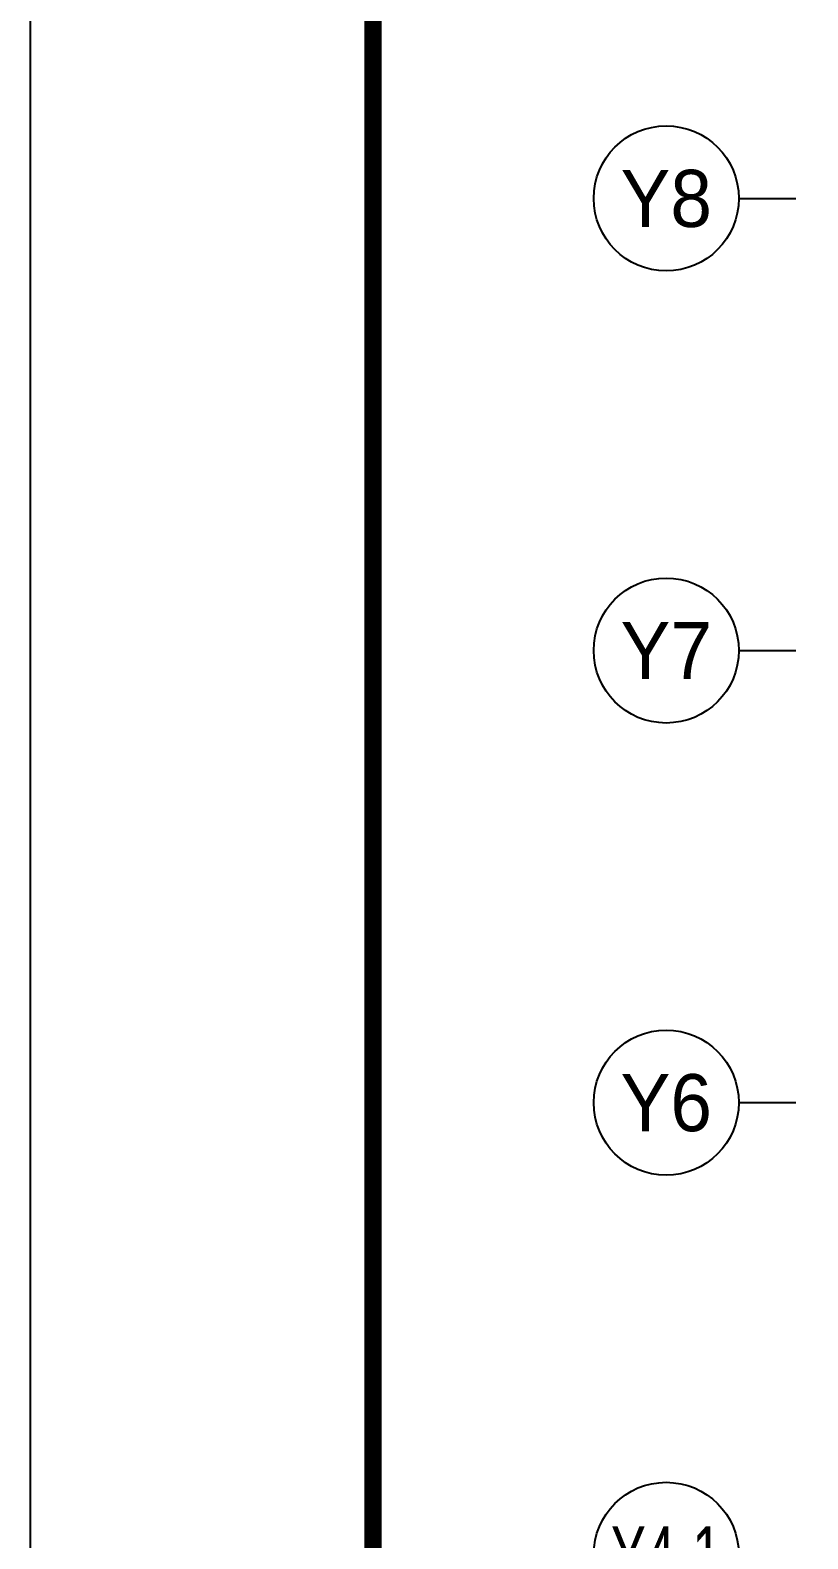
# Model space of a CAD drawing. Header units: metres. Extents: x 630750 to 860239, y 578133 to 726633.
# Drawn here: x 630750 to 647762, y 639860 to 672894 of the extents above; entities that cross this region are included whole.
import ezdxf
from ezdxf.enums import TextEntityAlignment as Align

# ---------------------------------------------------------------- set-up
doc = ezdxf.new("R2010")
doc.units = ezdxf.units.M
doc.header["$LTSCALE"] = 300
doc.layers.add('001dmp-FORM', color=7, linetype='Continuous')
doc.layers.add('A-GRID-DIMS', color=14, linetype='Continuous')
doc.styles.add('돋움', font='')
doc.styles.get('돋움').set_extended_font_data('Dotum')

# ---------------------------------------------------------------- blocks, each defined once
blk = doc.blocks.new('주열마킹')
blk.add_line((0, 5), (0, 0))
blk.add_circle((0, 11.35), 6.35)
at = {"color": 3, "style": '돋움'}
blk.add_attdef('NO', text='', height=5, dxfattribs=at).set_placement((0, 11.35), align=Align.MIDDLE_CENTER)
blk = doc.blocks.new('xref-sheet(건축)')
at = {"layer": '001dmp-FORM', "color": 30}
blk.add_lwpolyline([(8410, 5940), (0, 5940), (0, 0), (8410, 0)], close=True, dxfattribs=at)
at = {"layer": '001dmp-FORM', "const_width": 15}
blk.add_lwpolyline([(300, 200), (300, 5740), (8210, 5740), (8210, 200)], close=True, dxfattribs=at)

msp = doc.modelspace()

# ---------------------------------------------------------------- block references
at = {"xscale": 24.99999135412509, "yscale": 24.99999133084202, "zscale": 24.99999133122849}
msp.add_blockref('xref-sheet(건축)', (630750, 578132.8), dxfattribs=at)
at = {"layer": 'A-GRID-DIMS'}
ref = msp.add_blockref('주열마킹', (647502.6, 669210.5), dxfattribs=dict(at, xscale=250, yscale=250, zscale=250, rotation=90.00000000152079))
ref.add_attrib('NO', 'Y8', dxfattribs={"layer": '0', "color": 3, "height": 1250, "style": '돋움'}).set_placement((644665.1, 669210.5), align=Align.MIDDLE_CENTER)
ref = msp.add_blockref('주열마킹', (647502.6, 669210.5), dxfattribs=dict(at, xscale=250, yscale=250, zscale=250, rotation=90.00000000152079))
ref.add_attrib('NO', 'Y8', dxfattribs={"layer": '0', "color": 3, "height": 1250, "style": '돋움'}).set_placement((644665.1, 669210.5), align=Align.MIDDLE_CENTER)
ref = msp.add_blockref('주열마킹', (647502.6, 659310.5), dxfattribs=dict(at, xscale=250, yscale=250, zscale=250, rotation=90.00000000152079))
ref.add_attrib('NO', 'Y7', dxfattribs={"layer": '0', "color": 3, "height": 1250, "style": '돋움'}).set_placement((644665.1, 659310.5), align=Align.MIDDLE_CENTER)
ref = msp.add_blockref('주열마킹', (647502.6, 659310.5), dxfattribs=dict(at, xscale=250, yscale=250, zscale=250, rotation=90.00000000152079))
ref.add_attrib('NO', 'Y7', dxfattribs={"layer": '0', "color": 3, "height": 1250, "style": '돋움'}).set_placement((644665.1, 659310.5), align=Align.MIDDLE_CENTER)
ref = msp.add_blockref('주열마킹', (647502.6, 649410.5), dxfattribs=dict(at, xscale=250, yscale=250, zscale=250, rotation=90.00000000152079))
ref.add_attrib('NO', 'Y6', dxfattribs={"layer": '0', "color": 3, "height": 1250, "style": '돋움'}).set_placement((644665.1, 649410.5), align=Align.MIDDLE_CENTER)
ref = msp.add_blockref('주열마킹', (647502.6, 649410.5), dxfattribs=dict(at, xscale=250, yscale=250, zscale=250, rotation=90.00000000152079))
ref.add_attrib('NO', 'Y6', dxfattribs={"layer": '0', "color": 3, "height": 1250, "style": '돋움'}).set_placement((644665.1, 649410.5), align=Align.MIDDLE_CENTER)
ref = msp.add_blockref('주열마킹', (647502.6, 639510.5), dxfattribs=dict(at, xscale=250, yscale=250, zscale=250, rotation=90.00000000152079))
ref.add_attrib('NO', 'Y4-1', dxfattribs={"layer": '0', "color": 3, "height": 1250, "style": '돋움', "width": 0.7}).set_placement((644665.1, 639510.5), align=Align.MIDDLE_CENTER)
ref = msp.add_blockref('주열마킹', (647502.6, 639510.5), dxfattribs=dict(at, xscale=250, yscale=250, zscale=250, rotation=90.00000000152079))
ref.add_attrib('NO', 'Y4-1', dxfattribs={"layer": '0', "color": 3, "height": 1250, "style": '돋움', "width": 0.7}).set_placement((644665.1, 639510.5), align=Align.MIDDLE_CENTER)

doc.saveas('drawing.dxf')
